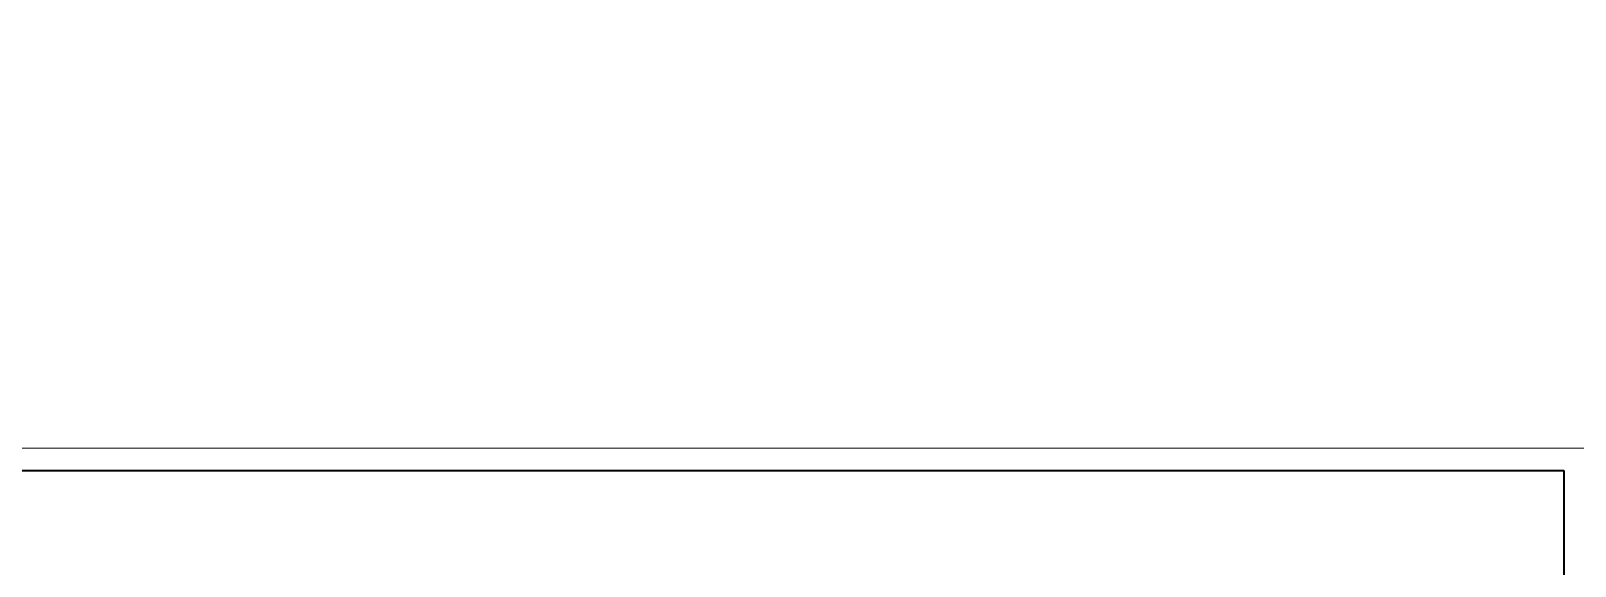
# Model space of a CAD drawing. Header units: millimetres. Extents: x -2281 to 5887, y 0 to 4166.
# Drawn here: x 3017.8 to 3361.5, y 567.8 to 686.8 of the extents above; entities that cross this region are included whole.
import ezdxf

# ---------------------------------------------------------------- set-up
doc = ezdxf.new("R2010")
doc.units = ezdxf.units.MM
doc.linetypes.add('K5LT_BASIC', pattern=[0])
doc.linetypes.add('K5LT_THIN', pattern=[0])
doc.layers.add('Системный слой', color=7, linetype='Continuous')

msp = doc.modelspace()

# ---------------------------------------------------------------- hatches: boundary and pattern name
at = {"layer": 'Системный слой', "true_color": 0xff0000}
h = msp.add_hatch(dxfattribs=at)
h.set_pattern_fill('', color=1, angle=90, style=0, pattern_type=0)
h.set_pattern_definition([(135, (0, 0), (-1.122532, -1.122532), [])])
h.paths.add_polyline_path([(3295.79685, 686.79367), (3295.79685, 686.29367), (3295.58112, 686.29367), (3295.58112, 686.79367)])
h.paths.add_polyline_path([(3295.58112, 686.79367), (3295.58112, 686.29367), (3295.54685, 686.29367), (3295.54685, 686.79367)])
h.paths.add_polyline_path([(3294.52741, 686.79367), (3294.5431, 686.78041), (3294.5431, 686.29367), (3294.75884, 686.29367), (3294.75672, 686.79367)])
h.paths.add_polyline_path([(3294.7931, 686.79367), (3294.7931, 686.29367), (3294.75884, 686.29367), (3294.75672, 686.79367)])

# ---------------------------------------------------------------- linework, layer by layer
at = {"color": 7, "linetype": 'K5LT_THIN', "lineweight": 13}
msp.add_line((2523, 594), (3364, 594), dxfattribs=at)
at = {"color": 5, "linetype": 'K5LT_BASIC', "lineweight": 35, "true_color": 0x0000ff}
for p, q in [((2543, 589), (3359, 589)), ((3359, 589), (3359, 5))]:
    msp.add_line(p, q, dxfattribs=at)

doc.saveas('drawing.dxf')
